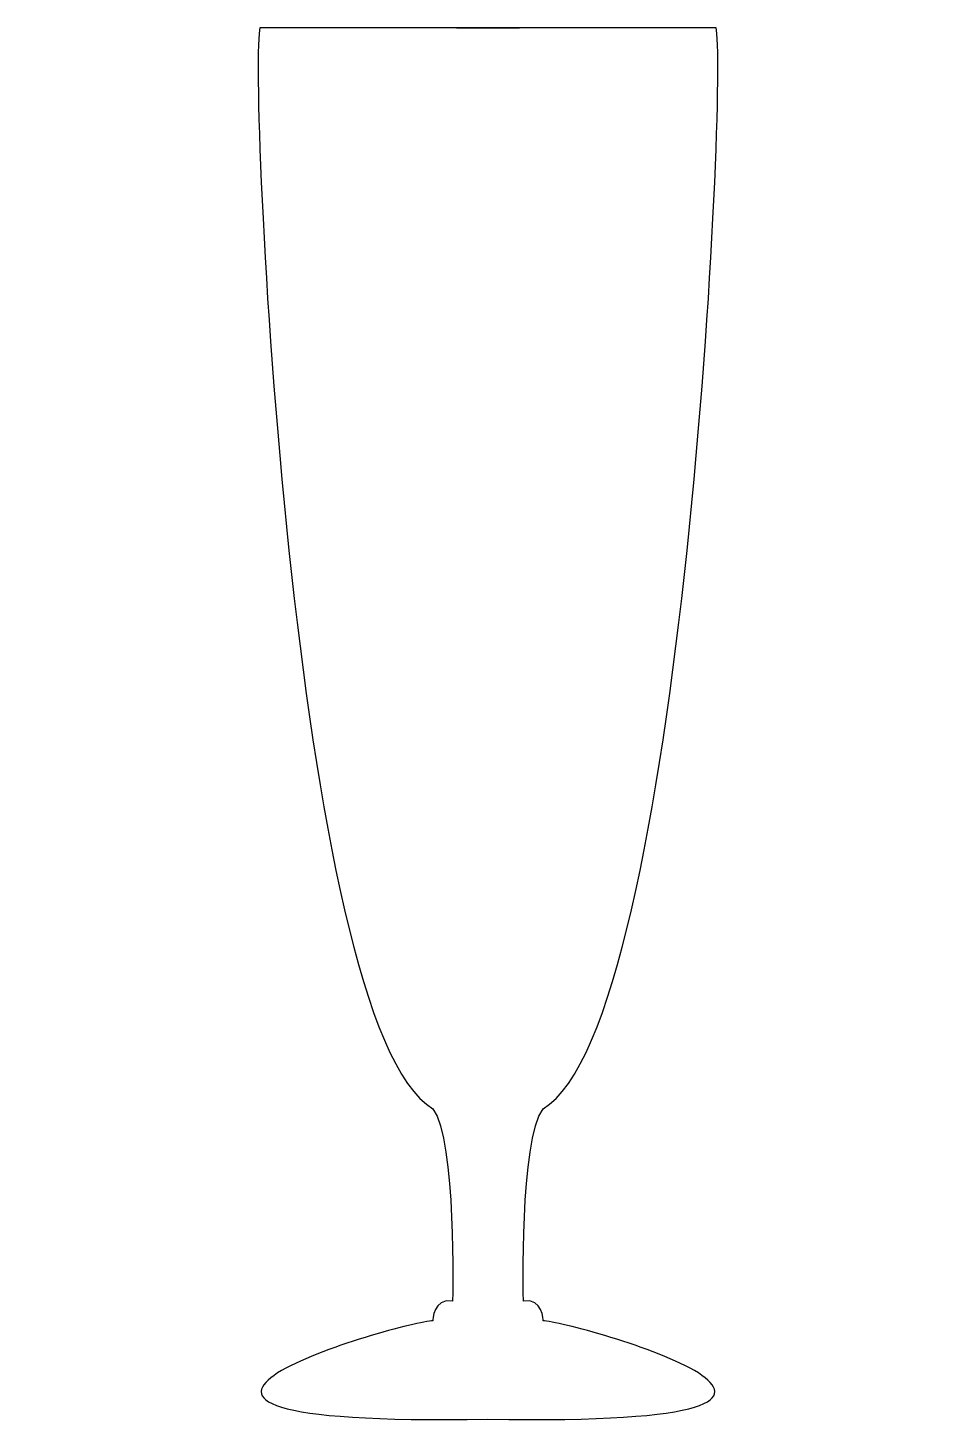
# Model space of a CAD drawing. Header units: centimetres. Extents: x -5.7 to 5.7, y -8.6 to 8.6.
import ezdxf

# ---------------------------------------------------------------- set-up
doc = ezdxf.new("R2010")
doc.units = ezdxf.units.CM
doc.header["$MEASUREMENT"] = 0
doc.layers.add('Camada 1', color=7, linetype='Continuous')

msp = doc.modelspace()

# ---------------------------------------------------------------- linework, layer by layer
at = {"layer": 'Camada 1'}
msp.add_open_spline([(-0.38644, 8.5526), (-0.38644, 8.5526), (2.80171, 8.5526), (2.80171, 8.5526), (2.80171, 8.5526), (2.94662, 8.11784), (2.41529, -3.71695), (0.67626, -4.73136), (0.67626, -4.73136), (0.38644, -5.11778), (0.43475, -7.09832), (0.43475, -7.09832), (0.43475, -7.09832), (0.67626, -7.05003), (0.67626, -7.33986), (0.67626, -7.33986), (0.67626, -7.33986), (1.0144, -7.33986), (5.65172, -8.6441), (-0.00002, -8.5475), (-0.00002, -8.5475), (-5.65173, -8.6441), (-1.01443, -7.33986), (-0.6763, -7.33986), (-0.6763, -7.33986), (-0.6763, -7.33986), (-0.6763, -7.05004), (-0.43479, -7.09832), (-0.43479, -7.09832), (-0.43479, -7.09832), (-0.38648, -5.11781), (-0.6763, -4.73136), (-0.6763, -4.73136), (-2.41526, -3.71695), (-2.94662, 8.11784), (-2.80171, 8.5526), (-2.80171, 8.5526), (-2.80171, 8.5526), (0.38644, 8.5526), (0.38644, 8.5526), (0.38644, 8.5526), (0.38644, 8.5526), (-0.38644, 8.5526), (-0.38644, 8.5526)], degree=3, knots=[0, 0, 0, 0, 0.08333333, 0.08333333, 0.08333333, 0.08333333, 0.16666667, 0.16666667, 0.16666667, 0.16666667, 0.25, 0.25, 0.25, 0.25, 0.33333333, 0.33333333, 0.33333333, 0.33333333, 0.41666667, 0.41666667, 0.41666667, 0.41666667, 0.5, 0.5, 0.5, 0.5, 0.58333333, 0.58333333, 0.58333333, 0.58333333, 0.66666667, 0.66666667, 0.66666667, 0.66666667, 0.75, 0.75, 0.75, 0.75, 0.83333333, 0.83333333, 0.83333333, 0.83333333, 1, 1, 1, 1], dxfattribs=at)

doc.saveas('drawing.dxf')
